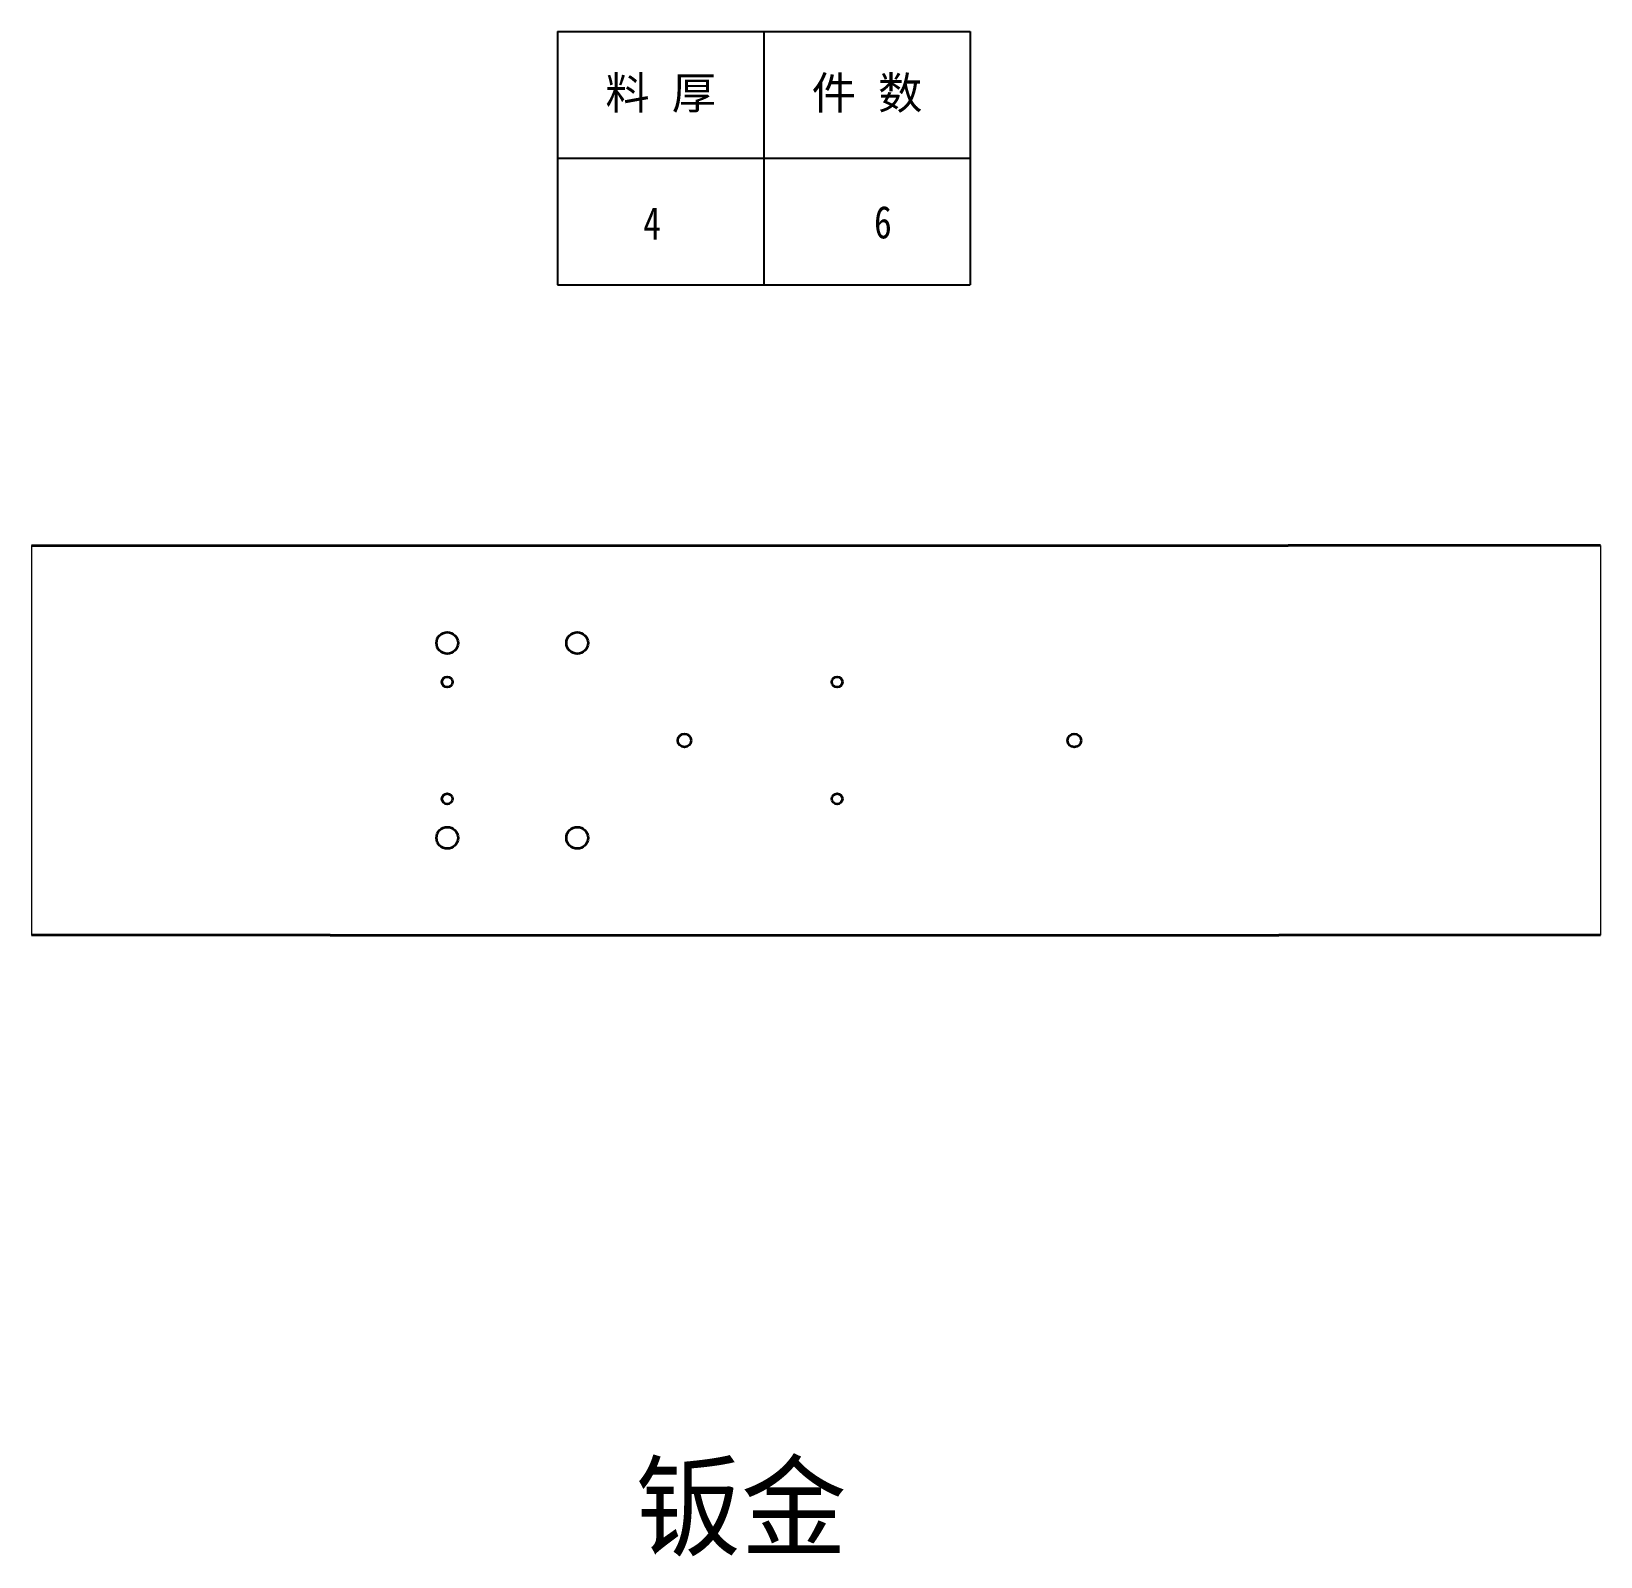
# Model space of a CAD drawing. Header units: millimetres. Extents: x -15766 to 80009, y -9701 to 15159.
# Drawn here: x -3230.2 to -2747.2, y 13867.8 to 14337.4 of the extents above; entities that cross this region are included whole.
import ezdxf
from ezdxf.enums import TextEntityAlignment as Align

# ---------------------------------------------------------------- set-up
doc = ezdxf.new("R2010")
doc.units = ezdxf.units.MM
doc.layers.add('07', color=7, linetype='Continuous')
doc.layers.add('AM_VIS', color=7, linetype='Continuous', lineweight=18)
doc.layers.add('word_dim', color=9, linetype='Continuous', lineweight=18)
doc.styles.add('DIM', font='', dxfattribs={"width": 0.8})
doc.styles.get('DIM').set_extended_font_data('NSimSun')

# ---------------------------------------------------------------- blocks, each defined once
blk = doc.blocks.new('*T2185')
at = {"color": 0, "linetype": 'ByBlock', "lineweight": -2, "transparency": 16777216}
for p, q in [((0, 0), (127, 0)), ((0, 0), (0, -78)), ((63.5, 0), (63.5, -78)), ((127, 0), (127, -78)), ((0, -39), (127, -39)), ((0, -78), (127, -78))]:
    blk.add_line(p, q, dxfattribs=at)
at = {"color": 0, "transparency": 16777216, "char_height": 10, "width": 60.5, "attachment_point": 5}
for s, insert in [('{\\fSimSun|b0|i0|c134|p2;料 厚}', (31.75, -19.5)), ('{\\fSimSun|b0|i0|c134|p2;件 数}', (95.25, -19.5))]:
    blk.add_mtext(s, dxfattribs=dict(at, insert=insert))
blk = doc.blocks.new('拆图参数')
blk.add_blockref('*T2185', (-63.5, 78))
at = {"style": 'DIM', "width": 0.8}
blk.add_attdef('6', text='', height=10, dxfattribs=at).set_placement((-37.13, 18.91), align=Align.MIDDLE_LEFT)
blk.add_attdef('1', text='', height=10, dxfattribs=at).set_placement((36.65, 19.27), align=Align.MIDDLE_CENTER)

msp = doc.modelspace()

# ---------------------------------------------------------------- linework, layer by layer
at = {"color": 7, "lineweight": 13}
for p, q in [((-3230.15408, 14179.07475), (-3230.15408, 14059.07475)), ((-2747.15408, 14179.07475), (-2747.15408, 14059.07475))]:
    msp.add_line(p, q, dxfattribs=at)
at = {"layer": 'AM_VIS', "lineweight": 35, "ltscale": 0.029297}
for p, q in [((-3230.15408, 14179.07475), (-3140.98221, 14179.07475)), ((-2747.15408, 14179.07475), (-2843.32596, 14179.07475)), ((-3140.98221, 14059.07475), (-3230.15408, 14059.07475)), ((-2747.15408, 14059.07475), (-2843.32596, 14059.07475))]:
    msp.add_line(p, q, dxfattribs=at)
at = {"layer": 'AM_VIS', "lineweight": 35, "ltscale": 0.070703}
for p, q in [((-3140.98221, 14179.07475), (-3138.15408, 14179.07475)), ((-2846.15408, 14179.07475), (-2843.32596, 14179.07475)), ((-3138.15408, 14059.07475), (-3140.98221, 14059.07475)), ((-2843.32596, 14059.07475), (-2846.15408, 14059.07475))]:
    msp.add_line(p, q, dxfattribs=at)
at = {"layer": 'AM_VIS', "lineweight": 35, "ltscale": 0.4}
for p, q in [((-3138.15408, 14179.07475), (-3122.15408, 14179.07475)), ((-3138.15408, 14059.07475), (-3122.15408, 14059.07475))]:
    msp.add_line(p, q, dxfattribs=at)
at = {"layer": 'AM_VIS', "lineweight": 35}
for p, q in [((-3122.15408, 14179.07475), (-2869.15408, 14179.07475)), ((-2869.15408, 14179.07475), (-2846.15408, 14179.07475)), ((-3122.15408, 14059.07475), (-2869.15408, 14059.07475)), ((-2869.15408, 14059.07475), (-2846.15408, 14059.07475))]:
    msp.add_line(p, q, dxfattribs=at)
for centre, radius in [((-3102.15408, 14149.07475), 3.3235), ((-3062.15408, 14149.07475), 3.3235), ((-3102.15311, 14137.07438), 1.621), ((-2982.15311, 14137.07438), 1.621), ((-3029.15311, 14119.07475), 2.067), ((-2909.15311, 14119.07475), 2.067), ((-3102.15311, 14101.07438), 1.621), ((-2982.15311, 14101.07438), 1.621), ((-3102.15408, 14089.07475), 3.3235), ((-3062.15408, 14089.07475), 3.3235)]:
    msp.add_circle(centre, radius, dxfattribs=at)

# ---------------------------------------------------------------- block references
at = {"layer": '07'}
msp.add_blockref('拆图参数', (-3004.71201, 14259.3718), dxfattribs=at).add_auto_attribs({'1': '6', '6': '4'})

# ---------------------------------------------------------------- texts
at = {"layer": 'word_dim', "color": 3, "insert": (-3044.20377, 13895.68233), "char_height": 25, "width": 116.6634772, "attachment_point": 1}
msp.add_mtext('钣金', dxfattribs=at)

doc.saveas('drawing.dxf')
